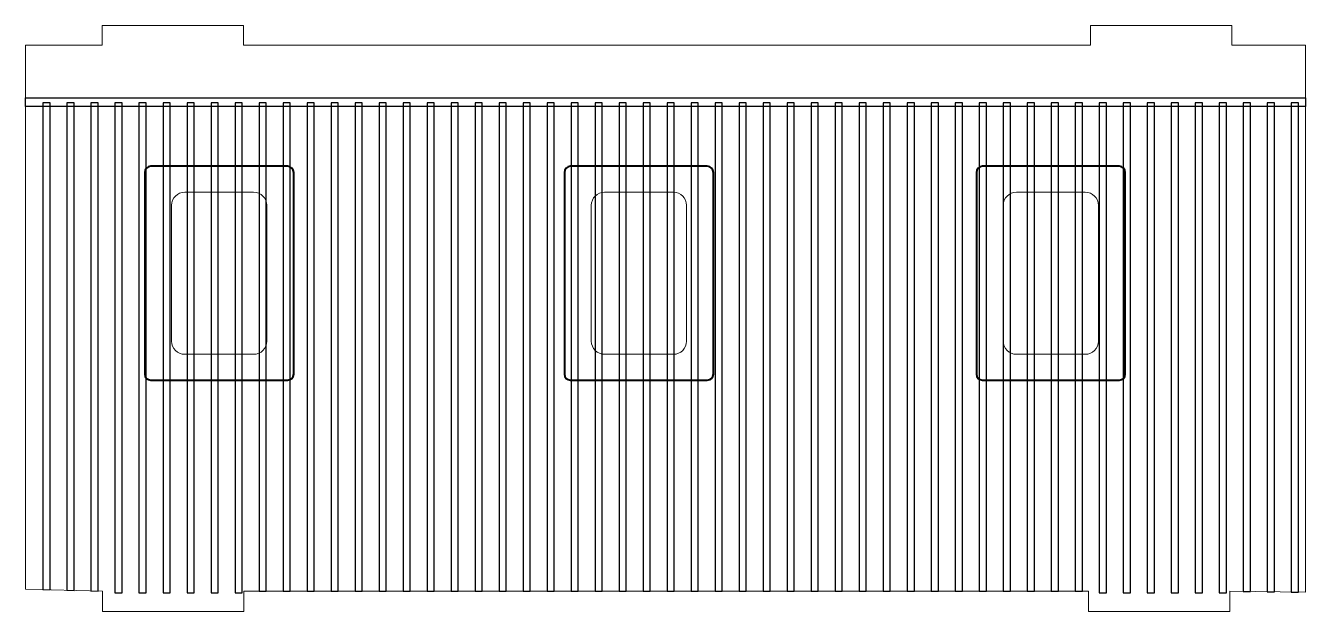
# Model space of a CAD drawing. Header units: millimetres. Extents: x -180 to 180, y -48 to 48.
# Drawn here: x -179.9 to 21.9, y -47.2 to 45.2 of the extents above; entities that cross this region are included whole.
import ezdxf

# ---------------------------------------------------------------- set-up
doc = ezdxf.new("R2010")
doc.units = ezdxf.units.MM
doc.header["$MEASUREMENT"] = 0
doc.layers.add('Layer 1', color=7, linetype='Continuous')

msp = doc.modelspace()

# ---------------------------------------------------------------- linework, layer by layer
at = {"layer": 'Layer 1', "color": 22, "lineweight": 5}
msp.add_open_spline([(-179.8696, 42.0801), (-179.8696, 42.0801), (-167.8, 42.0801), (-167.8, 42.0801), (-167.8, 42.0801), (-167.8, 42.0801), (-167.8, 45.1555), (-167.8, 45.1555), (-167.8, 45.1555), (-167.8, 45.1555), (-145.5141, 45.1555), (-145.5141, 45.1555), (-145.5141, 45.1555), (-145.5141, 45.1555), (-145.5141, 42.0801), (-145.5141, 42.0801), (-145.5141, 42.0801), (-145.5141, 42.0801), (-12.0001, 42.0801), (-12.0001, 42.0801), (-12.0001, 42.0801), (-12.0001, 42.0801), (-12.0001, 45.1555), (-12.0001, 45.1555), (-12.0001, 45.1555), (-12.0001, 45.1555), (10.2858, 45.1555), (10.2858, 45.1555), (10.2858, 45.1555), (10.2858, 45.1555), (10.2858, 42.0801), (10.2858, 42.0801), (10.2858, 42.0801), (10.2858, 42.0801), (21.9039, 42.0801), (21.9039, 42.0801), (21.9039, 42.0801), (21.9039, 42.0801), (21.9039, -44.1503), (21.9039, -44.1503), (21.9039, -44.1503), (21.9039, -44.1503), (9.9982, -43.9918), (9.9982, -43.9918), (9.9982, -43.9918), (9.9982, -43.9918), (9.9982, -47.1727), (9.9982, -47.1727), (9.9982, -47.1727), (9.9982, -47.1727), (-12.2877, -47.1727), (-12.2877, -47.1727), (-12.2877, -47.1727), (-12.2877, -47.1727), (-12.2877, -43.9918), (-12.2877, -43.9918), (-12.2877, -43.9918), (-12.2877, -43.9918), (-145.4784, -43.9918), (-145.4784, -43.9918), (-145.4784, -43.9918), (-145.4784, -43.9918), (-145.4784, -47.1727), (-145.4784, -47.1727), (-145.4784, -47.1727), (-145.4784, -47.1727), (-167.7643, -47.1727), (-167.7643, -47.1727), (-167.7643, -47.1727), (-167.7643, -47.1727), (-167.7643, -43.9918), (-167.7643, -43.9918), (-167.7643, -43.9918), (-167.7643, -43.9918), (-179.8694, -43.6747), (-179.8694, -43.6747), (-179.8694, -43.6747), (-179.8694, -43.6747), (-179.8696, 42.0801), (-179.8696, 42.0801)], degree=3, knots=[0, 0, 0, 0, 0.05, 0.05, 0.05, 0.05, 0.1, 0.1, 0.1, 0.1, 0.15, 0.15, 0.15, 0.15, 0.2, 0.2, 0.2, 0.2, 0.25, 0.25, 0.25, 0.25, 0.3, 0.3, 0.3, 0.3, 0.35, 0.35, 0.35, 0.35, 0.4, 0.4, 0.4, 0.4, 0.45, 0.45, 0.45, 0.45, 0.5, 0.5, 0.5, 0.5, 0.55, 0.55, 0.55, 0.55, 0.6, 0.6, 0.6, 0.6, 0.65, 0.65, 0.65, 0.65, 0.7, 0.7, 0.7, 0.7, 0.75, 0.75, 0.75, 0.75, 0.8, 0.8, 0.8, 0.8, 0.85, 0.85, 0.85, 0.85, 0.9, 0.9, 0.9, 0.9, 0.95, 0.95, 0.95, 0.95, 1, 1, 1, 1], dxfattribs=at)
at = {"layer": 'Layer 1', "color": 250}
for points in [[(-179.8696, 32.4195), (-179.8696, 32.4195), (21.9039, 32.4195), (21.9039, 32.4195), (21.9039, 32.4195), (21.9039, 32.4195), (21.9039, 33.7644), (21.9039, 33.7644), (21.9039, 33.7644), (21.9039, 33.7644), (-179.8696, 33.7644), (-179.8696, 33.7644), (-179.8696, 33.7644), (-179.8696, 33.7644), (-179.8696, 32.4195), (-179.8696, 32.4195)], [(-177.131, 32.9574), (-177.131, 32.9574), (-176.0068, 32.9574), (-176.0068, 32.9574), (-176.0068, 32.9574), (-176.0068, 32.9574), (-176.0068, -43.7759), (-176.0068, -43.7759), (-176.0068, -43.7759), (-176.0068, -43.7759), (-177.131, -43.7464), (-177.131, -43.7464), (-177.131, -43.7464), (-177.131, -43.7464), (-177.131, 32.9574), (-177.131, 32.9574)], [(-173.3461, 32.9574), (-173.3461, 32.9574), (-172.2219, 32.9574), (-172.2219, 32.9574), (-172.2219, 32.9574), (-172.2219, 32.9574), (-172.2219, -43.875), (-172.2219, -43.875), (-172.2219, -43.875), (-172.2219, -43.875), (-173.3461, -43.8456), (-173.3461, -43.8456), (-173.3461, -43.8456), (-173.3461, -43.8456), (-173.3461, 32.9574), (-173.3461, 32.9574)], [(-169.5612, 32.9574), (-169.5612, 32.9574), (-168.437, 32.9574), (-168.437, 32.9574), (-168.437, 32.9574), (-168.437, 32.9574), (-168.437, -43.9742), (-168.437, -43.9742), (-168.437, -43.9742), (-168.437, -43.9742), (-169.5612, -43.9447), (-169.5612, -43.9447), (-169.5612, -43.9447), (-169.5612, -43.9447), (-169.5612, 32.9574), (-169.5612, 32.9574)], [(-165.7764, 32.9574), (-165.7764, 32.9574), (-164.6522, 32.9574), (-164.6522, 32.9574), (-164.6522, 32.9574), (-164.6522, 32.9574), (-164.6522, -44.2384), (-164.6522, -44.2384), (-164.6522, -44.2384), (-164.6522, -44.2384), (-165.7764, -44.2384), (-165.7764, -44.2384), (-165.7764, -44.2384), (-165.7764, -44.2384), (-165.7764, 32.9574), (-165.7764, 32.9574)], [(-161.9915, 32.9574), (-161.9915, 32.9574), (-160.8673, 32.9574), (-160.8673, 32.9574), (-160.8673, 32.9574), (-160.8673, 32.9574), (-160.8673, -44.2384), (-160.8673, -44.2384), (-160.8673, -44.2384), (-160.8673, -44.2384), (-161.9915, -44.2384), (-161.9915, -44.2384), (-161.9915, -44.2384), (-161.9915, -44.2384), (-161.9915, 32.9574), (-161.9915, 32.9574)], [(-158.2066, 32.9574), (-158.2066, 32.9574), (-157.0824, 32.9574), (-157.0824, 32.9574), (-157.0824, 32.9574), (-157.0824, 32.9574), (-157.0824, -44.2384), (-157.0824, -44.2384), (-157.0824, -44.2384), (-157.0824, -44.2384), (-158.2066, -44.2384), (-158.2066, -44.2384), (-158.2066, -44.2384), (-158.2066, -44.2384), (-158.2066, 32.9574), (-158.2066, 32.9574)], [(-154.4217, 32.9574), (-154.4217, 32.9574), (-153.2975, 32.9574), (-153.2975, 32.9574), (-153.2975, 32.9574), (-153.2975, 32.9574), (-153.2975, -44.2384), (-153.2975, -44.2384), (-153.2975, -44.2384), (-153.2975, -44.2384), (-154.4217, -44.2384), (-154.4217, -44.2384), (-154.4217, -44.2384), (-154.4217, -44.2384), (-154.4217, 32.9574), (-154.4217, 32.9574)], [(-150.6368, 32.9574), (-150.6368, 32.9574), (-149.5126, 32.9574), (-149.5126, 32.9574), (-149.5126, 32.9574), (-149.5126, 32.9574), (-149.5126, -44.2384), (-149.5126, -44.2384), (-149.5126, -44.2384), (-149.5126, -44.2384), (-150.6368, -44.2384), (-150.6368, -44.2384), (-150.6368, -44.2384), (-150.6368, -44.2384), (-150.6368, 32.9574), (-150.6368, 32.9574)], [(-146.852, 32.9574), (-146.852, 32.9574), (-145.7278, 32.9574), (-145.7278, 32.9574), (-145.7278, 32.9574), (-145.7278, 32.9574), (-145.7278, -44.2384), (-145.7278, -44.2384), (-145.7278, -44.2384), (-145.7278, -44.2384), (-146.852, -44.2384), (-146.852, -44.2384), (-146.852, -44.2384), (-146.852, -44.2384), (-146.852, 32.9574), (-146.852, 32.9574)], [(-143.0671, 32.9574), (-143.0671, 32.9574), (-141.9429, 32.9574), (-141.9429, 32.9574), (-141.9429, 32.9574), (-141.9429, 32.9574), (-141.9429, -43.9918), (-141.9429, -43.9918), (-141.9429, -43.9918), (-141.9429, -43.9918), (-143.0671, -43.9918), (-143.0671, -43.9918), (-143.0671, -43.9918), (-143.0671, -43.9918), (-143.0671, 32.9574), (-143.0671, 32.9574)], [(-139.2822, 32.9574), (-139.2822, 32.9574), (-138.158, 32.9574), (-138.158, 32.9574), (-138.158, 32.9574), (-138.158, 32.9574), (-138.158, -43.9918), (-138.158, -43.9918), (-138.158, -43.9918), (-138.158, -43.9918), (-139.2822, -43.9918), (-139.2822, -43.9918), (-139.2822, -43.9918), (-139.2822, -43.9918), (-139.2822, 32.9574), (-139.2822, 32.9574)], [(-135.4973, 32.9574), (-135.4973, 32.9574), (-134.3731, 32.9574), (-134.3731, 32.9574), (-134.3731, 32.9574), (-134.3731, 32.9574), (-134.3731, -43.9918), (-134.3731, -43.9918), (-134.3731, -43.9918), (-134.3731, -43.9918), (-135.4973, -43.9918), (-135.4973, -43.9918), (-135.4973, -43.9918), (-135.4973, -43.9918), (-135.4973, 32.9574), (-135.4973, 32.9574)], [(-131.7125, 32.9574), (-131.7125, 32.9574), (-130.5883, 32.9574), (-130.5883, 32.9574), (-130.5883, 32.9574), (-130.5883, 32.9574), (-130.5883, -43.9918), (-130.5883, -43.9918), (-130.5883, -43.9918), (-130.5883, -43.9918), (-131.7125, -43.9918), (-131.7125, -43.9918), (-131.7125, -43.9918), (-131.7125, -43.9918), (-131.7125, 32.9574), (-131.7125, 32.9574)], [(-127.9276, 32.9574), (-127.9276, 32.9574), (-126.8034, 32.9574), (-126.8034, 32.9574), (-126.8034, 32.9574), (-126.8034, 32.9574), (-126.8034, -43.9918), (-126.8034, -43.9918), (-126.8034, -43.9918), (-126.8034, -43.9918), (-127.9276, -43.9918), (-127.9276, -43.9918), (-127.9276, -43.9918), (-127.9276, -43.9918), (-127.9276, 32.9574), (-127.9276, 32.9574)], [(-124.1427, 32.9574), (-124.1427, 32.9574), (-123.0185, 32.9574), (-123.0185, 32.9574), (-123.0185, 32.9574), (-123.0185, 32.9574), (-123.0185, -43.9918), (-123.0185, -43.9918), (-123.0185, -43.9918), (-123.0185, -43.9918), (-124.1427, -43.9918), (-124.1427, -43.9918), (-124.1427, -43.9918), (-124.1427, -43.9918), (-124.1427, 32.9574), (-124.1427, 32.9574)], [(-120.3578, 32.9574), (-120.3578, 32.9574), (-119.2336, 32.9574), (-119.2336, 32.9574), (-119.2336, 32.9574), (-119.2336, 32.9574), (-119.2336, -43.9918), (-119.2336, -43.9918), (-119.2336, -43.9918), (-119.2336, -43.9918), (-120.3578, -43.9918), (-120.3578, -43.9918), (-120.3578, -43.9918), (-120.3578, -43.9918), (-120.3578, 32.9574), (-120.3578, 32.9574)], [(-116.5729, 32.9574), (-116.5729, 32.9574), (-115.4487, 32.9574), (-115.4487, 32.9574), (-115.4487, 32.9574), (-115.4487, 32.9574), (-115.4487, -43.9918), (-115.4487, -43.9918), (-115.4487, -43.9918), (-115.4487, -43.9918), (-116.5729, -43.9918), (-116.5729, -43.9918), (-116.5729, -43.9918), (-116.5729, -43.9918), (-116.5729, 32.9574), (-116.5729, 32.9574)], [(-112.7881, 32.9574), (-112.7881, 32.9574), (-111.6639, 32.9574), (-111.6639, 32.9574), (-111.6639, 32.9574), (-111.6639, 32.9574), (-111.6639, -43.9918), (-111.6639, -43.9918), (-111.6639, -43.9918), (-111.6639, -43.9918), (-112.7881, -43.9918), (-112.7881, -43.9918), (-112.7881, -43.9918), (-112.7881, -43.9918), (-112.7881, 32.9574), (-112.7881, 32.9574)], [(-109.0032, 32.9574), (-109.0032, 32.9574), (-107.879, 32.9574), (-107.879, 32.9574), (-107.879, 32.9574), (-107.879, 32.9574), (-107.879, -43.9918), (-107.879, -43.9918), (-107.879, -43.9918), (-107.879, -43.9918), (-109.0032, -43.9918), (-109.0032, -43.9918), (-109.0032, -43.9918), (-109.0032, -43.9918), (-109.0032, 32.9574), (-109.0032, 32.9574)], [(-105.2183, 32.9574), (-105.2183, 32.9574), (-104.0941, 32.9574), (-104.0941, 32.9574), (-104.0941, 32.9574), (-104.0941, 32.9574), (-104.0941, -43.9918), (-104.0941, -43.9918), (-104.0941, -43.9918), (-104.0941, -43.9918), (-105.2183, -43.9918), (-105.2183, -43.9918), (-105.2183, -43.9918), (-105.2183, -43.9918), (-105.2183, 32.9574), (-105.2183, 32.9574)], [(-101.4334, 32.9574), (-101.4334, 32.9574), (-100.3092, 32.9574), (-100.3092, 32.9574), (-100.3092, 32.9574), (-100.3092, 32.9574), (-100.3092, -43.9918), (-100.3092, -43.9918), (-100.3092, -43.9918), (-100.3092, -43.9918), (-101.4334, -43.9918), (-101.4334, -43.9918), (-101.4334, -43.9918), (-101.4334, -43.9918), (-101.4334, 32.9574), (-101.4334, 32.9574)], [(-97.6486, 32.9574), (-97.6486, 32.9574), (-96.5244, 32.9574), (-96.5244, 32.9574), (-96.5244, 32.9574), (-96.5244, 32.9574), (-96.5244, -43.9918), (-96.5244, -43.9918), (-96.5244, -43.9918), (-96.5244, -43.9918), (-97.6486, -43.9918), (-97.6486, -43.9918), (-97.6486, -43.9918), (-97.6486, -43.9918), (-97.6486, 32.9574), (-97.6486, 32.9574)], [(-93.8637, 32.9574), (-93.8637, 32.9574), (-92.7395, 32.9574), (-92.7395, 32.9574), (-92.7395, 32.9574), (-92.7395, 32.9574), (-92.7395, -43.9918), (-92.7395, -43.9918), (-92.7395, -43.9918), (-92.7395, -43.9918), (-93.8637, -43.9918), (-93.8637, -43.9918), (-93.8637, -43.9918), (-93.8637, -43.9918), (-93.8637, 32.9574), (-93.8637, 32.9574)], [(-90.0788, 32.9574), (-90.0788, 32.9574), (-88.9546, 32.9574), (-88.9546, 32.9574), (-88.9546, 32.9574), (-88.9546, 32.9574), (-88.9546, -43.9918), (-88.9546, -43.9918), (-88.9546, -43.9918), (-88.9546, -43.9918), (-90.0788, -43.9918), (-90.0788, -43.9918), (-90.0788, -43.9918), (-90.0788, -43.9918), (-90.0788, 32.9574), (-90.0788, 32.9574)], [(-86.2939, 32.9574), (-86.2939, 32.9574), (-85.1697, 32.9574), (-85.1697, 32.9574), (-85.1697, 32.9574), (-85.1697, 32.9574), (-85.1697, -43.9918), (-85.1697, -43.9918), (-85.1697, -43.9918), (-85.1697, -43.9918), (-86.2939, -43.9918), (-86.2939, -43.9918), (-86.2939, -43.9918), (-86.2939, -43.9918), (-86.2939, 32.9574), (-86.2939, 32.9574)], [(-82.509, 32.9574), (-82.509, 32.9574), (-81.3848, 32.9574), (-81.3848, 32.9574), (-81.3848, 32.9574), (-81.3848, 32.9574), (-81.3848, -43.9918), (-81.3848, -43.9918), (-81.3848, -43.9918), (-81.3848, -43.9918), (-82.509, -43.9918), (-82.509, -43.9918), (-82.509, -43.9918), (-82.509, -43.9918), (-82.509, 32.9574), (-82.509, 32.9574)], [(-78.7242, 32.9574), (-78.7242, 32.9574), (-77.6, 32.9574), (-77.6, 32.9574), (-77.6, 32.9574), (-77.6, 32.9574), (-77.6, -43.9918), (-77.6, -43.9918), (-77.6, -43.9918), (-77.6, -43.9918), (-78.7242, -43.9918), (-78.7242, -43.9918), (-78.7242, -43.9918), (-78.7242, -43.9918), (-78.7242, 32.9574), (-78.7242, 32.9574)], [(-74.9393, 32.9574), (-74.9393, 32.9574), (-73.8151, 32.9574), (-73.8151, 32.9574), (-73.8151, 32.9574), (-73.8151, 32.9574), (-73.8151, -43.9918), (-73.8151, -43.9918), (-73.8151, -43.9918), (-73.8151, -43.9918), (-74.9393, -43.9918), (-74.9393, -43.9918), (-74.9393, -43.9918), (-74.9393, -43.9918), (-74.9393, 32.9574), (-74.9393, 32.9574)], [(-71.1544, 32.9574), (-71.1544, 32.9574), (-70.0302, 32.9574), (-70.0302, 32.9574), (-70.0302, 32.9574), (-70.0302, 32.9574), (-70.0302, -43.9918), (-70.0302, -43.9918), (-70.0302, -43.9918), (-70.0302, -43.9918), (-71.1544, -43.9918), (-71.1544, -43.9918), (-71.1544, -43.9918), (-71.1544, -43.9918), (-71.1544, 32.9574), (-71.1544, 32.9574)], [(-67.3695, 32.9574), (-67.3695, 32.9574), (-66.2453, 32.9574), (-66.2453, 32.9574), (-66.2453, 32.9574), (-66.2453, 32.9574), (-66.2453, -43.9918), (-66.2453, -43.9918), (-66.2453, -43.9918), (-66.2453, -43.9918), (-67.3695, -43.9918), (-67.3695, -43.9918), (-67.3695, -43.9918), (-67.3695, -43.9918), (-67.3695, 32.9574), (-67.3695, 32.9574)], [(-63.5847, 32.9574), (-63.5847, 32.9574), (-62.4605, 32.9574), (-62.4605, 32.9574), (-62.4605, 32.9574), (-62.4605, 32.9574), (-62.4605, -43.9918), (-62.4605, -43.9918), (-62.4605, -43.9918), (-62.4605, -43.9918), (-63.5847, -43.9918), (-63.5847, -43.9918), (-63.5847, -43.9918), (-63.5847, -43.9918), (-63.5847, 32.9574), (-63.5847, 32.9574)], [(-59.7998, 32.9574), (-59.7998, 32.9574), (-58.6756, 32.9574), (-58.6756, 32.9574), (-58.6756, 32.9574), (-58.6756, 32.9574), (-58.6756, -43.9918), (-58.6756, -43.9918), (-58.6756, -43.9918), (-58.6756, -43.9918), (-59.7998, -43.9918), (-59.7998, -43.9918), (-59.7998, -43.9918), (-59.7998, -43.9918), (-59.7998, 32.9574), (-59.7998, 32.9574)], [(-56.0149, 32.9574), (-56.0149, 32.9574), (-54.8907, 32.9574), (-54.8907, 32.9574), (-54.8907, 32.9574), (-54.8907, 32.9574), (-54.8907, -43.9918), (-54.8907, -43.9918), (-54.8907, -43.9918), (-54.8907, -43.9918), (-56.0149, -43.9918), (-56.0149, -43.9918), (-56.0149, -43.9918), (-56.0149, -43.9918), (-56.0149, 32.9574), (-56.0149, 32.9574)], [(-52.23, 32.9574), (-52.23, 32.9574), (-51.1058, 32.9574), (-51.1058, 32.9574), (-51.1058, 32.9574), (-51.1058, 32.9574), (-51.1058, -43.9918), (-51.1058, -43.9918), (-51.1058, -43.9918), (-51.1058, -43.9918), (-52.23, -43.9918), (-52.23, -43.9918), (-52.23, -43.9918), (-52.23, -43.9918), (-52.23, 32.9574), (-52.23, 32.9574)], [(-48.4451, 32.9574), (-48.4451, 32.9574), (-47.3209, 32.9574), (-47.3209, 32.9574), (-47.3209, 32.9574), (-47.3209, 32.9574), (-47.3209, -43.9918), (-47.3209, -43.9918), (-47.3209, -43.9918), (-47.3209, -43.9918), (-48.4451, -43.9918), (-48.4451, -43.9918), (-48.4451, -43.9918), (-48.4451, -43.9918), (-48.4451, 32.9574), (-48.4451, 32.9574)], [(-44.6603, 32.9574), (-44.6603, 32.9574), (-43.5361, 32.9574), (-43.5361, 32.9574), (-43.5361, 32.9574), (-43.5361, 32.9574), (-43.5361, -43.9918), (-43.5361, -43.9918), (-43.5361, -43.9918), (-43.5361, -43.9918), (-44.6603, -43.9918), (-44.6603, -43.9918), (-44.6603, -43.9918), (-44.6603, -43.9918), (-44.6603, 32.9574), (-44.6603, 32.9574)], [(-40.8754, 32.9574), (-40.8754, 32.9574), (-39.7512, 32.9574), (-39.7512, 32.9574), (-39.7512, 32.9574), (-39.7512, 32.9574), (-39.7512, -43.9918), (-39.7512, -43.9918), (-39.7512, -43.9918), (-39.7512, -43.9918), (-40.8754, -43.9918), (-40.8754, -43.9918), (-40.8754, -43.9918), (-40.8754, -43.9918), (-40.8754, 32.9574), (-40.8754, 32.9574)], [(-37.0905, 32.9574), (-37.0905, 32.9574), (-35.9663, 32.9574), (-35.9663, 32.9574), (-35.9663, 32.9574), (-35.9663, 32.9574), (-35.9663, -43.9918), (-35.9663, -43.9918), (-35.9663, -43.9918), (-35.9663, -43.9918), (-37.0905, -43.9918), (-37.0905, -43.9918), (-37.0905, -43.9918), (-37.0905, -43.9918), (-37.0905, 32.9574), (-37.0905, 32.9574)], [(-33.3056, 32.9574), (-33.3056, 32.9574), (-32.1814, 32.9574), (-32.1814, 32.9574), (-32.1814, 32.9574), (-32.1814, 32.9574), (-32.1814, -43.9918), (-32.1814, -43.9918), (-32.1814, -43.9918), (-32.1814, -43.9918), (-33.3056, -43.9918), (-33.3056, -43.9918), (-33.3056, -43.9918), (-33.3056, -43.9918), (-33.3056, 32.9574), (-33.3056, 32.9574)], [(-29.5208, 32.9574), (-29.5208, 32.9574), (-28.3966, 32.9574), (-28.3966, 32.9574), (-28.3966, 32.9574), (-28.3966, 32.9574), (-28.3966, -43.9918), (-28.3966, -43.9918), (-28.3966, -43.9918), (-28.3966, -43.9918), (-29.5208, -43.9918), (-29.5208, -43.9918), (-29.5208, -43.9918), (-29.5208, -43.9918), (-29.5208, 32.9574), (-29.5208, 32.9574)], [(-25.7359, 32.9574), (-25.7359, 32.9574), (-24.6117, 32.9574), (-24.6117, 32.9574), (-24.6117, 32.9574), (-24.6117, 32.9574), (-24.6117, -43.9918), (-24.6117, -43.9918), (-24.6117, -43.9918), (-24.6117, -43.9918), (-25.7359, -43.9918), (-25.7359, -43.9918), (-25.7359, -43.9918), (-25.7359, -43.9918), (-25.7359, 32.9574), (-25.7359, 32.9574)], [(-21.951, 32.9574), (-21.951, 32.9574), (-20.8268, 32.9574), (-20.8268, 32.9574), (-20.8268, 32.9574), (-20.8268, 32.9574), (-20.8268, -43.9918), (-20.8268, -43.9918), (-20.8268, -43.9918), (-20.8268, -43.9918), (-21.951, -43.9918), (-21.951, -43.9918), (-21.951, -43.9918), (-21.951, -43.9918), (-21.951, 32.9574), (-21.951, 32.9574)], [(-18.1661, 32.9574), (-18.1661, 32.9574), (-17.0419, 32.9574), (-17.0419, 32.9574), (-17.0419, 32.9574), (-17.0419, 32.9574), (-17.0419, -43.9918), (-17.0419, -43.9918), (-17.0419, -43.9918), (-17.0419, -43.9918), (-18.1661, -43.9918), (-18.1661, -43.9918), (-18.1661, -43.9918), (-18.1661, -43.9918), (-18.1661, 32.9574), (-18.1661, 32.9574)], [(-14.3812, 32.9574), (-14.3812, 32.9574), (-13.257, 32.9574), (-13.257, 32.9574), (-13.257, 32.9574), (-13.257, 32.9574), (-13.257, -43.9918), (-13.257, -43.9918), (-13.257, -43.9918), (-13.257, -43.9918), (-14.3812, -43.9918), (-14.3812, -43.9918), (-14.3812, -43.9918), (-14.3812, -43.9918), (-14.3812, 32.9574), (-14.3812, 32.9574)], [(-10.5964, 32.9574), (-10.5964, 32.9574), (-9.4722, 32.9574), (-9.4722, 32.9574), (-9.4722, 32.9574), (-9.4722, 32.9574), (-9.4722, -44.2384), (-9.4722, -44.2384), (-9.4722, -44.2384), (-9.4722, -44.2384), (-10.5964, -44.2384), (-10.5964, -44.2384), (-10.5964, -44.2384), (-10.5964, -44.2384), (-10.5964, 32.9574), (-10.5964, 32.9574)], [(-6.8115, 32.9574), (-6.8115, 32.9574), (-5.6873, 32.9574), (-5.6873, 32.9574), (-5.6873, 32.9574), (-5.6873, 32.9574), (-5.6873, -44.2384), (-5.6873, -44.2384), (-5.6873, -44.2384), (-5.6873, -44.2384), (-6.8115, -44.2384), (-6.8115, -44.2384), (-6.8115, -44.2384), (-6.8115, -44.2384), (-6.8115, 32.9574), (-6.8115, 32.9574)], [(-3.0266, 32.9574), (-3.0266, 32.9574), (-1.9024, 32.9574), (-1.9024, 32.9574), (-1.9024, 32.9574), (-1.9024, 32.9574), (-1.9024, -44.2384), (-1.9024, -44.2384), (-1.9024, -44.2384), (-1.9024, -44.2384), (-3.0266, -44.2384), (-3.0266, -44.2384), (-3.0266, -44.2384), (-3.0266, -44.2384), (-3.0266, 32.9574), (-3.0266, 32.9574)], [(0.7583, 32.9574), (0.7583, 32.9574), (1.8825, 32.9574), (1.8825, 32.9574), (1.8825, 32.9574), (1.8825, 32.9574), (1.8825, -44.2384), (1.8825, -44.2384), (1.8825, -44.2384), (1.8825, -44.2384), (0.7583, -44.2384), (0.7583, -44.2384), (0.7583, -44.2384), (0.7583, -44.2384), (0.7583, 32.9574), (0.7583, 32.9574)], [(4.5431, 32.9574), (4.5431, 32.9574), (5.6674, 32.9574), (5.6674, 32.9574), (5.6674, 32.9574), (5.6674, 32.9574), (5.6674, -44.2384), (5.6674, -44.2384), (5.6674, -44.2384), (5.6674, -44.2384), (4.5431, -44.2384), (4.5431, -44.2384), (4.5431, -44.2384), (4.5431, -44.2384), (4.5431, 32.9574), (4.5431, 32.9574)], [(8.328, 32.9574), (8.328, 32.9574), (9.4522, 32.9574), (9.4522, 32.9574), (9.4522, 32.9574), (9.4522, 32.9574), (9.4522, -44.2384), (9.4522, -44.2384), (9.4522, -44.2384), (9.4522, -44.2384), (8.328, -44.2384), (8.328, -44.2384), (8.328, -44.2384), (8.328, -44.2384), (8.328, 32.9574), (8.328, 32.9574)], [(12.1129, 32.9574), (12.1129, 32.9574), (13.2371, 32.9574), (13.2371, 32.9574), (13.2371, 32.9574), (13.2371, 32.9574), (13.2371, -44.0349), (13.2371, -44.0349), (13.2371, -44.0349), (13.2371, -44.0349), (12.1129, -44.02), (12.1129, -44.02), (12.1129, -44.02), (12.1129, -44.02), (12.1129, 32.9574), (12.1129, 32.9574)], [(15.8978, 32.9574), (15.8978, 32.9574), (17.022, 32.9574), (17.022, 32.9574), (17.022, 32.9574), (17.022, 32.9574), (17.022, -44.0853), (17.022, -44.0853), (17.022, -44.0853), (17.022, -44.0853), (15.8978, -44.0703), (15.8978, -44.0703), (15.8978, -44.0703), (15.8978, -44.0703), (15.8978, 32.9574), (15.8978, 32.9574)], [(19.6827, 32.9574), (19.6827, 32.9574), (20.8069, 32.9574), (20.8069, 32.9574), (20.8069, 32.9574), (20.8069, 32.9574), (20.8069, -44.1357), (20.8069, -44.1357), (20.8069, -44.1357), (20.8069, -44.1357), (19.6827, -44.1207), (19.6827, -44.1207), (19.6827, -44.1207), (19.6827, -44.1207), (19.6827, 32.9574), (19.6827, 32.9574)]]:
    msp.add_open_spline(points, degree=3, knots=[0, 0, 0, 0, 0.25, 0.25, 0.25, 0.25, 0.5, 0.5, 0.5, 0.5, 0.75, 0.75, 0.75, 0.75, 1, 1, 1, 1], dxfattribs=at)
at = {"layer": 'Layer 1', "color": 7, "lineweight": 40}
for points in [[(-160.1274, 22.9796), (-160.1274, 22.9796), (-138.5635, 22.9796), (-138.5635, 22.9796), (-138.5635, 22.9796), (-138.0364, 22.9796), (-137.6051, 22.5483), (-137.6051, 22.0212), (-137.6051, 22.0212), (-137.6051, 22.0212), (-137.6051, -9.7656), (-137.6051, -9.7656), (-137.6051, -9.7656), (-137.6051, -10.2927), (-138.0364, -10.724), (-138.5635, -10.724), (-138.5635, -10.724), (-138.5635, -10.724), (-160.1274, -10.724), (-160.1274, -10.724), (-160.1274, -10.724), (-160.6546, -10.724), (-161.0858, -10.2927), (-161.0858, -9.7656), (-161.0858, -9.7656), (-161.0858, -9.7656), (-161.0858, 22.0212), (-161.0858, 22.0212), (-161.0858, 22.0212), (-161.0858, 22.5483), (-160.6546, 22.9796), (-160.1274, 22.9796)], [(-93.9522, 22.9796), (-93.9522, 22.9796), (-72.3883, 22.9796), (-72.3883, 22.9796), (-72.3883, 22.9796), (-71.8611, 22.9796), (-71.4299, 22.5483), (-71.4299, 22.0212), (-71.4299, 22.0212), (-71.4299, 22.0212), (-71.4299, -9.7656), (-71.4299, -9.7656), (-71.4299, -9.7656), (-71.4299, -10.2927), (-71.8611, -10.724), (-72.3883, -10.724), (-72.3883, -10.724), (-72.3883, -10.724), (-93.9522, -10.724), (-93.9522, -10.724), (-93.9522, -10.724), (-94.4793, -10.724), (-94.9106, -10.2927), (-94.9106, -9.7656), (-94.9106, -9.7656), (-94.9106, -9.7656), (-94.9106, 22.0212), (-94.9106, 22.0212), (-94.9106, 22.0212), (-94.9106, 22.5483), (-94.4793, 22.9796), (-93.9522, 22.9796)], [(-29.0102, 22.9796), (-29.0102, 22.9796), (-7.4462, 22.9796), (-7.4462, 22.9796), (-7.4462, 22.9796), (-6.9191, 22.9796), (-6.4879, 22.5483), (-6.4879, 22.0212), (-6.4879, 22.0212), (-6.4879, 22.0212), (-6.4879, -9.7656), (-6.4879, -9.7656), (-6.4879, -9.7656), (-6.4879, -10.2927), (-6.9191, -10.724), (-7.4462, -10.724), (-7.4462, -10.724), (-7.4462, -10.724), (-29.0102, -10.724), (-29.0102, -10.724), (-29.0102, -10.724), (-29.5373, -10.724), (-29.9686, -10.2927), (-29.9686, -9.7656), (-29.9686, -9.7656), (-29.9686, -9.7656), (-29.9686, 22.0212), (-29.9686, 22.0212), (-29.9686, 22.0212), (-29.9686, 22.5483), (-29.5373, 22.9796), (-29.0102, 22.9796)]]:
    msp.add_open_spline(points, degree=3, knots=[0, 0, 0, 0, 0.125, 0.125, 0.125, 0.125, 0.25, 0.25, 0.25, 0.25, 0.375, 0.375, 0.375, 0.375, 0.5, 0.5, 0.5, 0.5, 0.625, 0.625, 0.625, 0.625, 0.75, 0.75, 0.75, 0.75, 0.875, 0.875, 0.875, 0.875, 1, 1, 1, 1], dxfattribs=at)
at = {"layer": 'Layer 1', "color": 7, "lineweight": 5}
for points in [[(-154.7764, 18.9064), (-154.7764, 18.9064), (-143.9146, 18.9064), (-143.9146, 18.9064), (-143.9146, 18.9064), (-142.7725, 18.9064), (-141.838, 17.972), (-141.838, 16.8299), (-141.838, 16.8299), (-141.838, 16.8299), (-141.838, -4.5743), (-141.838, -4.5743), (-141.838, -4.5743), (-141.838, -5.7164), (-142.7725, -6.6508), (-143.9146, -6.6508), (-143.9146, -6.6508), (-143.9146, -6.6508), (-154.7764, -6.6508), (-154.7764, -6.6508), (-154.7764, -6.6508), (-155.9185, -6.6508), (-156.8529, -5.7164), (-156.8529, -4.5743), (-156.8529, -4.5743), (-156.8529, -4.5743), (-156.8529, 16.8299), (-156.8529, 16.8299), (-156.8529, 16.8299), (-156.8529, 17.972), (-155.9185, 18.9064), (-154.7764, 18.9064)], [(-88.6011, 18.9064), (-88.6011, 18.9064), (-77.7393, 18.9064), (-77.7393, 18.9064), (-77.7393, 18.9064), (-76.5972, 18.9064), (-75.6628, 17.972), (-75.6628, 16.8299), (-75.6628, 16.8299), (-75.6628, 16.8299), (-75.6628, -4.5743), (-75.6628, -4.5743), (-75.6628, -4.5743), (-75.6628, -5.7164), (-76.5972, -6.6508), (-77.7393, -6.6508), (-77.7393, -6.6508), (-77.7393, -6.6508), (-88.6011, -6.6508), (-88.6011, -6.6508), (-88.6011, -6.6508), (-89.7432, -6.6508), (-90.6776, -5.7164), (-90.6776, -4.5743), (-90.6776, -4.5743), (-90.6776, -4.5743), (-90.6776, 16.8299), (-90.6776, 16.8299), (-90.6776, 16.8299), (-90.6776, 17.972), (-89.7432, 18.9064), (-88.6011, 18.9064)], [(-23.6591, 18.9064), (-23.6591, 18.9064), (-12.7973, 18.9064), (-12.7973, 18.9064), (-12.7973, 18.9064), (-11.6552, 18.9064), (-10.7208, 17.972), (-10.7208, 16.8299), (-10.7208, 16.8299), (-10.7208, 16.8299), (-10.7208, -4.5743), (-10.7208, -4.5743), (-10.7208, -4.5743), (-10.7208, -5.7164), (-11.6552, -6.6508), (-12.7973, -6.6508), (-12.7973, -6.6508), (-12.7973, -6.6508), (-23.6591, -6.6508), (-23.6591, -6.6508), (-23.6591, -6.6508), (-24.8012, -6.6508), (-25.7356, -5.7164), (-25.7356, -4.5743), (-25.7356, -4.5743), (-25.7356, -4.5743), (-25.7356, 16.8299), (-25.7356, 16.8299), (-25.7356, 16.8299), (-25.7356, 17.972), (-24.8012, 18.9064), (-23.6591, 18.9064)]]:
    msp.add_open_spline(points, degree=3, knots=[0, 0, 0, 0, 0.125, 0.125, 0.125, 0.125, 0.25, 0.25, 0.25, 0.25, 0.375, 0.375, 0.375, 0.375, 0.5, 0.5, 0.5, 0.5, 0.625, 0.625, 0.625, 0.625, 0.75, 0.75, 0.75, 0.75, 0.875, 0.875, 0.875, 0.875, 1, 1, 1, 1], dxfattribs=at)

doc.saveas('drawing.dxf')
